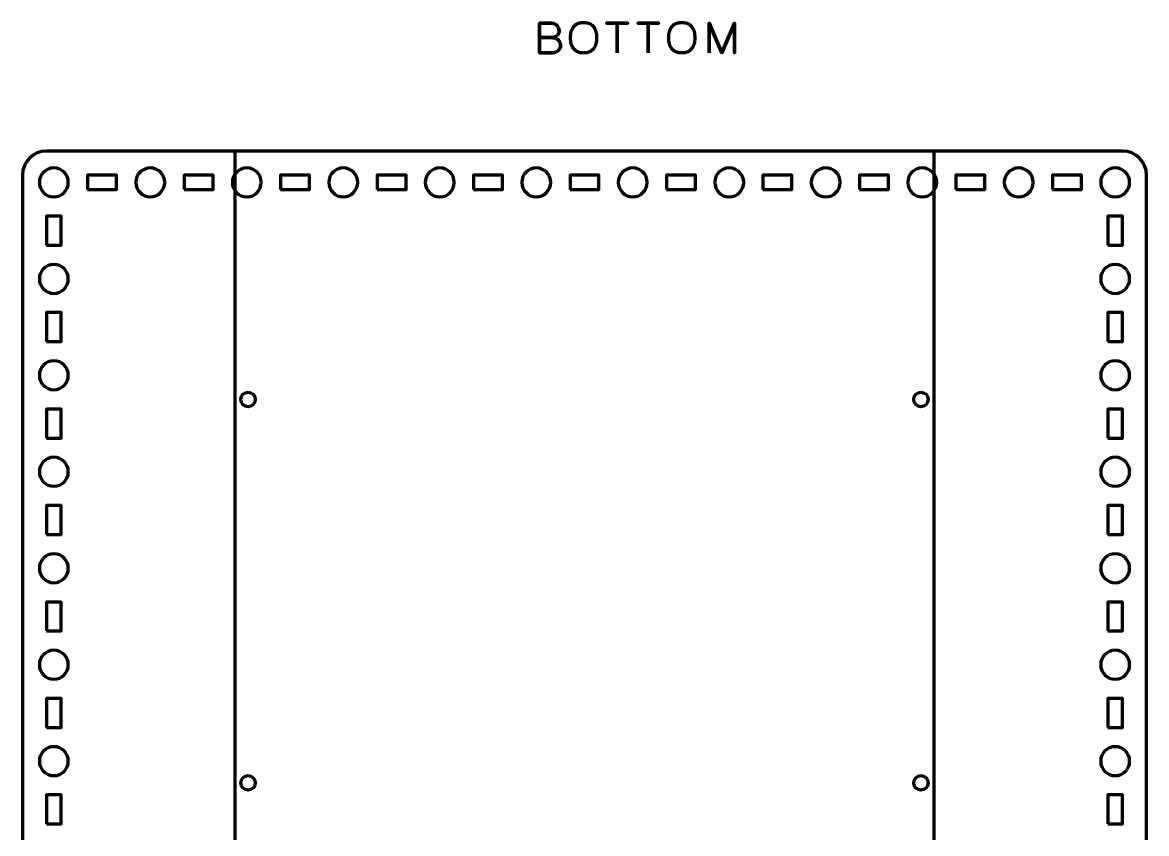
# Model space of a CAD drawing. Header units: centimetres. Extents: x -70 to 70, y -17 to 17.
# Drawn here: x -26.15 to -2.85, y 0.17 to 16.98 of the extents above; entities that cross this region are included whole.
import ezdxf

# ---------------------------------------------------------------- set-up
doc = ezdxf.new("R2010")
doc.units = ezdxf.units.CM
doc.header["$MEASUREMENT"] = 0
doc.layers.add('Layer 1', color=7, linetype='Continuous')

msp = doc.modelspace()

# ---------------------------------------------------------------- linework, layer by layer
at = {"layer": 'Layer 1', "color": 250, "lineweight": 70}
for centre in [(-21.47498, 9.16676), (-7.52498, 9.16676), (-21.47498, 1.21676), (-7.52498, 1.21676)]:
    msp.add_ellipse(centre, major_axis=(0, 0.15), ratio=1, dxfattribs=at)
at = {"layer": 'Layer 1', "color": 30, "lineweight": 70}
for points, knots in [([(-15.42955, 16.67014), (-15.42955, 16.67014), (-15.19502, 16.67014), (-15.19502, 16.67014), (-15.19502, 16.67014), (-15.16454, 16.67029), (-15.13858, 16.67452), (-15.1167, 16.68284), (-15.1167, 16.68284), (-15.09497, 16.69103), (-15.07733, 16.70218), (-15.06365, 16.71615), (-15.06365, 16.71615), (-15.04996, 16.73012), (-15.04008, 16.74592), (-15.03387, 16.76342), (-15.03387, 16.76342), (-15.0278, 16.78078), (-15.02498, 16.79884), (-15.02569, 16.81747), (-15.02569, 16.81747), (-15.02653, 16.83609), (-15.03049, 16.85415), (-15.03754, 16.87179), (-15.03754, 16.87179), (-15.04446, 16.88943), (-15.0549, 16.90538), (-15.06859, 16.91963), (-15.06859, 16.91963), (-15.08227, 16.93388), (-15.09935, 16.94517), (-15.12009, 16.9535), (-15.12009, 16.9535), (-15.14083, 16.96196), (-15.16525, 16.96634), (-15.19333, 16.96648), (-15.19333, 16.96648), (-15.19333, 16.96648), (-15.42955, 16.96648), (-15.42955, 16.96648), (-15.42955, 16.96648), (-15.42955, 16.96648), (-15.42955, 16.35603), (-15.42955, 16.35603), (-15.42955, 16.35603), (-15.42955, 16.35603), (-15.16962, 16.35603), (-15.16962, 16.35603), (-15.16962, 16.35603), (-15.14535, 16.35603), (-15.12277, 16.35956), (-15.10189, 16.36647), (-15.10189, 16.36647), (-15.081, 16.37353), (-15.0628, 16.38355), (-15.047, 16.39695), (-15.047, 16.39695), (-15.03133, 16.41022), (-15.01906, 16.4263), (-15.01031, 16.44535), (-15.01031, 16.44535), (-15.00156, 16.4644), (-14.99704, 16.48599), (-14.9969, 16.51012), (-14.9969, 16.51012), (-14.99747, 16.5344), (-15.00255, 16.55627), (-15.01228, 16.57588), (-15.01228, 16.57588), (-15.02202, 16.5955), (-15.03557, 16.61229), (-15.05306, 16.6264), (-15.05306, 16.6264), (-15.07056, 16.64037), (-15.09145, 16.65124), (-15.11543, 16.65871), (-15.11543, 16.65871), (-15.13942, 16.66619), (-15.16595, 16.67), (-15.19502, 16.67014), (-15.19502, 16.67014), (-15.16595, 16.67), (-15.13942, 16.66619), (-15.11543, 16.65871), (-15.11543, 16.65871), (-15.09145, 16.65124), (-15.07056, 16.64037), (-15.05306, 16.6264), (-15.05306, 16.6264), (-15.03557, 16.61229), (-15.02202, 16.5955), (-15.01228, 16.57588), (-15.01228, 16.57588), (-15.00255, 16.55627), (-14.99747, 16.5344), (-14.9969, 16.51012), (-14.9969, 16.51012), (-14.99704, 16.48599), (-15.00156, 16.4644), (-15.01031, 16.44535), (-15.01031, 16.44535), (-15.01906, 16.4263), (-15.03133, 16.41022), (-15.047, 16.39695), (-15.047, 16.39695), (-15.0628, 16.38355), (-15.081, 16.37353), (-15.10189, 16.36647), (-15.10189, 16.36647), (-15.12277, 16.35956), (-15.14535, 16.35603), (-15.16962, 16.35603), (-15.16962, 16.35603), (-15.16962, 16.35603), (-15.42955, 16.35603), (-15.42955, 16.35603), (-15.42955, 16.35603), (-15.42955, 16.35603), (-15.42955, 16.96648), (-15.42955, 16.96648), (-15.42955, 16.96648), (-15.42955, 16.96648), (-15.19333, 16.96648), (-15.19333, 16.96648), (-15.19333, 16.96648), (-15.16525, 16.96634), (-15.14083, 16.96196), (-15.12009, 16.9535), (-15.12009, 16.9535), (-15.09935, 16.94517), (-15.08227, 16.93388), (-15.06859, 16.91963), (-15.06859, 16.91963), (-15.0549, 16.90538), (-15.04446, 16.88943), (-15.03754, 16.87179), (-15.03754, 16.87179), (-15.03049, 16.85415), (-15.02653, 16.83609), (-15.02569, 16.81747), (-15.02569, 16.81747), (-15.02498, 16.79884), (-15.0278, 16.78078), (-15.03387, 16.76342), (-15.03387, 16.76342), (-15.04008, 16.74592), (-15.04996, 16.73012), (-15.06365, 16.71615), (-15.06365, 16.71615), (-15.07733, 16.70218), (-15.09497, 16.69103), (-15.1167, 16.68284), (-15.1167, 16.68284), (-15.13858, 16.67452), (-15.16454, 16.67029), (-15.19502, 16.67014), (-15.19502, 16.67014), (-15.19502, 16.67014), (-15.42955, 16.67014), (-15.42955, 16.67014)], [0, 0, 0, 0, 0.025, 0.025, 0.025, 0.025, 0.05, 0.05, 0.05, 0.05, 0.075, 0.075, 0.075, 0.075, 0.1, 0.1, 0.1, 0.1, 0.125, 0.125, 0.125, 0.125, 0.15, 0.15, 0.15, 0.15, 0.175, 0.175, 0.175, 0.175, 0.2, 0.2, 0.2, 0.2, 0.225, 0.225, 0.225, 0.225, 0.25, 0.25, 0.25, 0.25, 0.275, 0.275, 0.275, 0.275, 0.3, 0.3, 0.3, 0.3, 0.325, 0.325, 0.325, 0.325, 0.35, 0.35, 0.35, 0.35, 0.375, 0.375, 0.375, 0.375, 0.4, 0.4, 0.4, 0.4, 0.425, 0.425, 0.425, 0.425, 0.45, 0.45, 0.45, 0.45, 0.475, 0.475, 0.475, 0.475, 0.5, 0.5, 0.5, 0.5, 0.525, 0.525, 0.525, 0.525, 0.55, 0.55, 0.55, 0.55, 0.575, 0.575, 0.575, 0.575, 0.6, 0.6, 0.6, 0.6, 0.625, 0.625, 0.625, 0.625, 0.65, 0.65, 0.65, 0.65, 0.675, 0.675, 0.675, 0.675, 0.7, 0.7, 0.7, 0.7, 0.725, 0.725, 0.725, 0.725, 0.75, 0.75, 0.75, 0.75, 0.775, 0.775, 0.775, 0.775, 0.8, 0.8, 0.8, 0.8, 0.825, 0.825, 0.825, 0.825, 0.85, 0.85, 0.85, 0.85, 0.875, 0.875, 0.875, 0.875, 0.9, 0.9, 0.9, 0.9, 0.925, 0.925, 0.925, 0.925, 0.95, 0.95, 0.95, 0.95, 0.975, 0.975, 0.975, 0.975, 1, 1, 1, 1]), ([(-14.51938, 16.35095), (-14.4896, 16.35081), (-14.46138, 16.35434), (-14.43443, 16.36125), (-14.43443, 16.36125), (-14.40762, 16.36831), (-14.38306, 16.37931), (-14.36063, 16.39455), (-14.36063, 16.39455), (-14.33819, 16.40965), (-14.31872, 16.42955), (-14.30221, 16.4541), (-14.30221, 16.4541), (-14.2857, 16.47866), (-14.273, 16.50843), (-14.26397, 16.54343), (-14.26397, 16.54343), (-14.25479, 16.57842), (-14.25028, 16.6192), (-14.25014, 16.66591), (-14.25014, 16.66591), (-14.25028, 16.71262), (-14.25479, 16.7534), (-14.26397, 16.78854), (-14.26397, 16.78854), (-14.273, 16.82367), (-14.2857, 16.85359), (-14.30221, 16.87828), (-14.30221, 16.87828), (-14.31872, 16.90298), (-14.33819, 16.92302), (-14.36063, 16.9384), (-14.36063, 16.9384), (-14.38306, 16.95378), (-14.40762, 16.96493), (-14.43443, 16.97212), (-14.43443, 16.97212), (-14.46138, 16.97918), (-14.4896, 16.98271), (-14.51938, 16.98257), (-14.51938, 16.98257), (-14.54915, 16.98271), (-14.57738, 16.97918), (-14.60433, 16.97212), (-14.60433, 16.97212), (-14.63114, 16.96493), (-14.65569, 16.95378), (-14.67813, 16.9384), (-14.67813, 16.9384), (-14.70057, 16.92302), (-14.72004, 16.90298), (-14.73655, 16.87828), (-14.73655, 16.87828), (-14.75306, 16.85359), (-14.76576, 16.82367), (-14.77479, 16.78854), (-14.77479, 16.78854), (-14.78396, 16.7534), (-14.78848, 16.71262), (-14.78862, 16.66591), (-14.78862, 16.66591), (-14.78848, 16.6192), (-14.78396, 16.57842), (-14.77479, 16.54343), (-14.77479, 16.54343), (-14.76576, 16.50843), (-14.75306, 16.47866), (-14.73655, 16.4541), (-14.73655, 16.4541), (-14.72004, 16.42955), (-14.70057, 16.40965), (-14.67813, 16.39455), (-14.67813, 16.39455), (-14.65569, 16.37931), (-14.63114, 16.36831), (-14.60433, 16.36125), (-14.60433, 16.36125), (-14.57738, 16.35434), (-14.54915, 16.35081), (-14.51938, 16.35095)], [0, 0, 0, 0, 0.05, 0.05, 0.05, 0.05, 0.1, 0.1, 0.1, 0.1, 0.15, 0.15, 0.15, 0.15, 0.2, 0.2, 0.2, 0.2, 0.25, 0.25, 0.25, 0.25, 0.3, 0.3, 0.3, 0.3, 0.35, 0.35, 0.35, 0.35, 0.4, 0.4, 0.4, 0.4, 0.45, 0.45, 0.45, 0.45, 0.5, 0.5, 0.5, 0.5, 0.55, 0.55, 0.55, 0.55, 0.6, 0.6, 0.6, 0.6, 0.65, 0.65, 0.65, 0.65, 0.7, 0.7, 0.7, 0.7, 0.75, 0.75, 0.75, 0.75, 0.8, 0.8, 0.8, 0.8, 0.85, 0.85, 0.85, 0.85, 0.9, 0.9, 0.9, 0.9, 0.95, 0.95, 0.95, 0.95, 1, 1, 1, 1]), ([(-14.51938, 16.35095), (-14.4896, 16.35081), (-14.46138, 16.35434), (-14.43443, 16.36125), (-14.43443, 16.36125), (-14.40762, 16.36831), (-14.38306, 16.37931), (-14.36063, 16.39455), (-14.36063, 16.39455), (-14.33819, 16.40965), (-14.31872, 16.42955), (-14.30221, 16.4541), (-14.30221, 16.4541), (-14.2857, 16.47866), (-14.273, 16.50843), (-14.26397, 16.54343), (-14.26397, 16.54343), (-14.25479, 16.57842), (-14.25028, 16.6192), (-14.25014, 16.66591), (-14.25014, 16.66591), (-14.25028, 16.71262), (-14.25479, 16.7534), (-14.26397, 16.78854), (-14.26397, 16.78854), (-14.273, 16.82367), (-14.2857, 16.85359), (-14.30221, 16.87828), (-14.30221, 16.87828), (-14.31872, 16.90298), (-14.33819, 16.92302), (-14.36063, 16.9384), (-14.36063, 16.9384), (-14.38306, 16.95378), (-14.40762, 16.96493), (-14.43443, 16.97212), (-14.43443, 16.97212), (-14.46138, 16.97918), (-14.4896, 16.98271), (-14.51938, 16.98257), (-14.51938, 16.98257), (-14.54915, 16.98271), (-14.57738, 16.97918), (-14.60433, 16.97212), (-14.60433, 16.97212), (-14.63114, 16.96493), (-14.65569, 16.95378), (-14.67813, 16.9384), (-14.67813, 16.9384), (-14.70057, 16.92302), (-14.72004, 16.90298), (-14.73655, 16.87828), (-14.73655, 16.87828), (-14.75306, 16.85359), (-14.76576, 16.82367), (-14.77479, 16.78854), (-14.77479, 16.78854), (-14.78396, 16.7534), (-14.78848, 16.71262), (-14.78862, 16.66591), (-14.78862, 16.66591), (-14.78848, 16.6192), (-14.78396, 16.57842), (-14.77479, 16.54343), (-14.77479, 16.54343), (-14.76576, 16.50843), (-14.75306, 16.47866), (-14.73655, 16.4541), (-14.73655, 16.4541), (-14.72004, 16.42955), (-14.70057, 16.40965), (-14.67813, 16.39455), (-14.67813, 16.39455), (-14.65569, 16.37931), (-14.63114, 16.36831), (-14.60433, 16.36125), (-14.60433, 16.36125), (-14.57738, 16.35434), (-14.54915, 16.35081), (-14.51938, 16.35095)], [0, 0, 0, 0, 0.05, 0.05, 0.05, 0.05, 0.1, 0.1, 0.1, 0.1, 0.15, 0.15, 0.15, 0.15, 0.2, 0.2, 0.2, 0.2, 0.25, 0.25, 0.25, 0.25, 0.3, 0.3, 0.3, 0.3, 0.35, 0.35, 0.35, 0.35, 0.4, 0.4, 0.4, 0.4, 0.45, 0.45, 0.45, 0.45, 0.5, 0.5, 0.5, 0.5, 0.55, 0.55, 0.55, 0.55, 0.6, 0.6, 0.6, 0.6, 0.65, 0.65, 0.65, 0.65, 0.7, 0.7, 0.7, 0.7, 0.75, 0.75, 0.75, 0.75, 0.8, 0.8, 0.8, 0.8, 0.85, 0.85, 0.85, 0.85, 0.9, 0.9, 0.9, 0.9, 0.95, 0.95, 0.95, 0.95, 1, 1, 1, 1]), ([(-13.82172, 16.35603), (-13.82172, 16.35603), (-13.82172, 16.96648), (-13.82172, 16.96648), (-13.82172, 16.96648), (-13.82172, 16.96648), (-14.04101, 16.96648), (-14.04101, 16.96648), (-14.04101, 16.96648), (-14.04101, 16.96648), (-13.60074, 16.96648), (-13.60074, 16.96648), (-13.60074, 16.96648), (-13.60074, 16.96648), (-13.82172, 16.96648), (-13.82172, 16.96648), (-13.82172, 16.96648), (-13.82172, 16.96648), (-13.82172, 16.35603), (-13.82172, 16.35603)], [0, 0, 0, 0, 0.2, 0.2, 0.2, 0.2, 0.4, 0.4, 0.4, 0.4, 0.6, 0.6, 0.6, 0.6, 0.8, 0.8, 0.8, 0.8, 1, 1, 1, 1]), ([(-13.1774, 16.35603), (-13.1774, 16.35603), (-13.1774, 16.96648), (-13.1774, 16.96648), (-13.1774, 16.96648), (-13.1774, 16.96648), (-13.39669, 16.96648), (-13.39669, 16.96648), (-13.39669, 16.96648), (-13.39669, 16.96648), (-12.95642, 16.96648), (-12.95642, 16.96648), (-12.95642, 16.96648), (-12.95642, 16.96648), (-13.1774, 16.96648), (-13.1774, 16.96648), (-13.1774, 16.96648), (-13.1774, 16.96648), (-13.1774, 16.35603), (-13.1774, 16.35603)], [0, 0, 0, 0, 0.2, 0.2, 0.2, 0.2, 0.4, 0.4, 0.4, 0.4, 0.6, 0.6, 0.6, 0.6, 0.8, 0.8, 0.8, 0.8, 1, 1, 1, 1]), ([(-12.48313, 16.35095), (-12.45335, 16.35081), (-12.42513, 16.35434), (-12.39818, 16.36125), (-12.39818, 16.36125), (-12.37137, 16.36831), (-12.34681, 16.37931), (-12.32438, 16.39455), (-12.32438, 16.39455), (-12.30194, 16.40965), (-12.28247, 16.42955), (-12.26596, 16.4541), (-12.26596, 16.4541), (-12.24945, 16.47866), (-12.23675, 16.50843), (-12.22772, 16.54343), (-12.22772, 16.54343), (-12.21854, 16.57842), (-12.21403, 16.6192), (-12.21389, 16.66591), (-12.21389, 16.66591), (-12.21403, 16.71262), (-12.21854, 16.7534), (-12.22772, 16.78854), (-12.22772, 16.78854), (-12.23675, 16.82367), (-12.24945, 16.85359), (-12.26596, 16.87828), (-12.26596, 16.87828), (-12.28247, 16.90298), (-12.30194, 16.92302), (-12.32438, 16.9384), (-12.32438, 16.9384), (-12.34681, 16.95378), (-12.37137, 16.96493), (-12.39818, 16.97212), (-12.39818, 16.97212), (-12.42513, 16.97918), (-12.45335, 16.98271), (-12.48313, 16.98257), (-12.48313, 16.98257), (-12.5129, 16.98271), (-12.54113, 16.97918), (-12.56808, 16.97212), (-12.56808, 16.97212), (-12.59489, 16.96493), (-12.61944, 16.95378), (-12.64188, 16.9384), (-12.64188, 16.9384), (-12.66432, 16.92302), (-12.68379, 16.90298), (-12.7003, 16.87828), (-12.7003, 16.87828), (-12.71681, 16.85359), (-12.72951, 16.82367), (-12.73854, 16.78854), (-12.73854, 16.78854), (-12.74771, 16.7534), (-12.75223, 16.71262), (-12.75237, 16.66591), (-12.75237, 16.66591), (-12.75223, 16.6192), (-12.74771, 16.57842), (-12.73854, 16.54343), (-12.73854, 16.54343), (-12.72951, 16.50843), (-12.71681, 16.47866), (-12.7003, 16.4541), (-12.7003, 16.4541), (-12.68379, 16.42955), (-12.66432, 16.40965), (-12.64188, 16.39455), (-12.64188, 16.39455), (-12.61944, 16.37931), (-12.59489, 16.36831), (-12.56808, 16.36125), (-12.56808, 16.36125), (-12.54113, 16.35434), (-12.5129, 16.35081), (-12.48313, 16.35095)], [0, 0, 0, 0, 0.05, 0.05, 0.05, 0.05, 0.1, 0.1, 0.1, 0.1, 0.15, 0.15, 0.15, 0.15, 0.2, 0.2, 0.2, 0.2, 0.25, 0.25, 0.25, 0.25, 0.3, 0.3, 0.3, 0.3, 0.35, 0.35, 0.35, 0.35, 0.4, 0.4, 0.4, 0.4, 0.45, 0.45, 0.45, 0.45, 0.5, 0.5, 0.5, 0.5, 0.55, 0.55, 0.55, 0.55, 0.6, 0.6, 0.6, 0.6, 0.65, 0.65, 0.65, 0.65, 0.7, 0.7, 0.7, 0.7, 0.75, 0.75, 0.75, 0.75, 0.8, 0.8, 0.8, 0.8, 0.85, 0.85, 0.85, 0.85, 0.9, 0.9, 0.9, 0.9, 0.95, 0.95, 0.95, 0.95, 1, 1, 1, 1]), ([(-12.48313, 16.35095), (-12.45335, 16.35081), (-12.42513, 16.35434), (-12.39818, 16.36125), (-12.39818, 16.36125), (-12.37137, 16.36831), (-12.34681, 16.37931), (-12.32438, 16.39455), (-12.32438, 16.39455), (-12.30194, 16.40965), (-12.28247, 16.42955), (-12.26596, 16.4541), (-12.26596, 16.4541), (-12.24945, 16.47866), (-12.23675, 16.50843), (-12.22772, 16.54343), (-12.22772, 16.54343), (-12.21854, 16.57842), (-12.21403, 16.6192), (-12.21389, 16.66591), (-12.21389, 16.66591), (-12.21403, 16.71262), (-12.21854, 16.7534), (-12.22772, 16.78854), (-12.22772, 16.78854), (-12.23675, 16.82367), (-12.24945, 16.85359), (-12.26596, 16.87828), (-12.26596, 16.87828), (-12.28247, 16.90298), (-12.30194, 16.92302), (-12.32438, 16.9384), (-12.32438, 16.9384), (-12.34681, 16.95378), (-12.37137, 16.96493), (-12.39818, 16.97212), (-12.39818, 16.97212), (-12.42513, 16.97918), (-12.45335, 16.98271), (-12.48313, 16.98257), (-12.48313, 16.98257), (-12.5129, 16.98271), (-12.54113, 16.97918), (-12.56808, 16.97212), (-12.56808, 16.97212), (-12.59489, 16.96493), (-12.61944, 16.95378), (-12.64188, 16.9384), (-12.64188, 16.9384), (-12.66432, 16.92302), (-12.68379, 16.90298), (-12.7003, 16.87828), (-12.7003, 16.87828), (-12.71681, 16.85359), (-12.72951, 16.82367), (-12.73854, 16.78854), (-12.73854, 16.78854), (-12.74771, 16.7534), (-12.75223, 16.71262), (-12.75237, 16.66591), (-12.75237, 16.66591), (-12.75223, 16.6192), (-12.74771, 16.57842), (-12.73854, 16.54343), (-12.73854, 16.54343), (-12.72951, 16.50843), (-12.71681, 16.47866), (-12.7003, 16.4541), (-12.7003, 16.4541), (-12.68379, 16.42955), (-12.66432, 16.40965), (-12.64188, 16.39455), (-12.64188, 16.39455), (-12.61944, 16.37931), (-12.59489, 16.36831), (-12.56808, 16.36125), (-12.56808, 16.36125), (-12.54113, 16.35434), (-12.5129, 16.35081), (-12.48313, 16.35095)], [0, 0, 0, 0, 0.05, 0.05, 0.05, 0.05, 0.1, 0.1, 0.1, 0.1, 0.15, 0.15, 0.15, 0.15, 0.2, 0.2, 0.2, 0.2, 0.25, 0.25, 0.25, 0.25, 0.3, 0.3, 0.3, 0.3, 0.35, 0.35, 0.35, 0.35, 0.4, 0.4, 0.4, 0.4, 0.45, 0.45, 0.45, 0.45, 0.5, 0.5, 0.5, 0.5, 0.55, 0.55, 0.55, 0.55, 0.6, 0.6, 0.6, 0.6, 0.65, 0.65, 0.65, 0.65, 0.7, 0.7, 0.7, 0.7, 0.75, 0.75, 0.75, 0.75, 0.8, 0.8, 0.8, 0.8, 0.85, 0.85, 0.85, 0.85, 0.9, 0.9, 0.9, 0.9, 0.95, 0.95, 0.95, 0.95, 1, 1, 1, 1]), ([(-11.91332, 16.35603), (-11.91332, 16.35603), (-11.91332, 16.96648), (-11.91332, 16.96648), (-11.91332, 16.96648), (-11.91332, 16.96648), (-11.65085, 16.35603), (-11.65085, 16.35603), (-11.65085, 16.35603), (-11.65085, 16.35603), (-11.38754, 16.96648), (-11.38754, 16.96648), (-11.38754, 16.96648), (-11.38754, 16.96648), (-11.38754, 16.35603), (-11.38754, 16.35603), (-11.38754, 16.35603), (-11.38754, 16.35603), (-11.38754, 16.96648), (-11.38754, 16.96648), (-11.38754, 16.96648), (-11.38754, 16.96648), (-11.65085, 16.35603), (-11.65085, 16.35603), (-11.65085, 16.35603), (-11.65085, 16.35603), (-11.91332, 16.96648), (-11.91332, 16.96648), (-11.91332, 16.96648), (-11.91332, 16.96648), (-11.91332, 16.35603), (-11.91332, 16.35603)], [0, 0, 0, 0, 0.125, 0.125, 0.125, 0.125, 0.25, 0.25, 0.25, 0.25, 0.375, 0.375, 0.375, 0.375, 0.5, 0.5, 0.5, 0.5, 0.625, 0.625, 0.625, 0.625, 0.75, 0.75, 0.75, 0.75, 0.875, 0.875, 0.875, 0.875, 1, 1, 1, 1]), ([(-21.74998, 14.31676), (-21.74998, 14.31676), (-7.24998, 14.31676), (-7.24998, 14.31676), (-7.24998, 14.31676), (-7.24998, 14.31676), (-7.24998, -6.43324), (-7.24998, -6.43324), (-7.24998, -6.43324), (-7.24998, -6.43324), (-21.74998, -6.43324), (-21.74998, -6.43324), (-21.74998, -6.43324), (-21.74998, -6.43324), (-21.74998, 14.31676), (-21.74998, 14.31676)], [0, 0, 0, 0, 0.25, 0.25, 0.25, 0.25, 0.5, 0.5, 0.5, 0.5, 0.75, 0.75, 0.75, 0.75, 1, 1, 1, 1])]:
    msp.add_open_spline(points, degree=3, knots=knots, dxfattribs=at)
at = {"layer": 'Layer 1', "lineweight": 70}
for points, knots in [([(-26.14997, -16.48316), (-26.14997, -16.48316), (-26.14997, 13.8167), (-26.14997, 13.8167), (-26.14997, 13.8167), (-26.14997, 14.09384), (-25.92687, 14.3168), (-25.64987, 14.3168), (-25.64987, 14.3168), (-25.64987, 14.3168), (-3.34992, 14.3168), (-3.34992, 14.3168), (-3.34992, 14.3168), (-3.07295, 14.3168), (-2.84996, 14.09384), (-2.84996, 13.8167), (-2.84996, 13.8167), (-2.84996, 13.8167), (-2.84996, -16.48316), (-2.84996, -16.48316), (-2.84996, -16.48316), (-2.84996, -16.76016), (-3.07295, -16.98326), (-3.34992, -16.98326), (-3.34992, -16.98326), (-3.34992, -16.98326), (-25.64987, -16.98326), (-25.64987, -16.98326), (-25.64987, -16.98326), (-25.92687, -16.98326), (-26.14997, -16.76016), (-26.14997, -16.48316)], [0, 0, 0, 0, 0.125, 0.125, 0.125, 0.125, 0.25, 0.25, 0.25, 0.25, 0.375, 0.375, 0.375, 0.375, 0.5, 0.5, 0.5, 0.5, 0.625, 0.625, 0.625, 0.625, 0.75, 0.75, 0.75, 0.75, 0.875, 0.875, 0.875, 0.875, 1, 1, 1, 1]), ([(-25.49994, 13.96677), (-25.33417, 13.96677), (-25.19994, 13.83244), (-25.19994, 13.66677), (-25.19994, 13.66677), (-25.19994, 13.50114), (-25.33417, 13.36677), (-25.49994, 13.36677), (-25.49994, 13.36677), (-25.6656, 13.36677), (-25.79994, 13.50114), (-25.79994, 13.66677), (-25.79994, 13.66677), (-25.79994, 13.83244), (-25.6656, 13.96677), (-25.49994, 13.96677)], [0, 0, 0, 0, 0.25, 0.25, 0.25, 0.25, 0.5, 0.5, 0.5, 0.5, 0.75, 0.75, 0.75, 0.75, 1, 1, 1, 1]), ([(-24.79992, 13.5167), (-24.79992, 13.5167), (-24.79992, 13.8167), (-24.79992, 13.8167), (-24.79992, 13.8167), (-24.79992, 13.8167), (-24.19992, 13.8167), (-24.19992, 13.8167), (-24.19992, 13.8167), (-24.19992, 13.8167), (-24.19992, 13.5167), (-24.19992, 13.5167), (-24.19992, 13.5167), (-24.19992, 13.5167), (-24.79992, 13.5167), (-24.79992, 13.5167)], [0, 0, 0, 0, 0.25, 0.25, 0.25, 0.25, 0.5, 0.5, 0.5, 0.5, 0.75, 0.75, 0.75, 0.75, 1, 1, 1, 1]), ([(-23.49987, 13.96677), (-23.33424, 13.96677), (-23.19986, 13.83244), (-23.19986, 13.66677), (-23.19986, 13.66677), (-23.19986, 13.50114), (-23.33424, 13.36677), (-23.49987, 13.36677), (-23.49987, 13.36677), (-23.66564, 13.36677), (-23.79987, 13.50114), (-23.79987, 13.66677), (-23.79987, 13.66677), (-23.79987, 13.83244), (-23.66564, 13.96677), (-23.49987, 13.96677)], [0, 0, 0, 0, 0.25, 0.25, 0.25, 0.25, 0.5, 0.5, 0.5, 0.5, 0.75, 0.75, 0.75, 0.75, 1, 1, 1, 1]), ([(-22.79996, 13.5167), (-22.79996, 13.5167), (-22.79996, 13.8167), (-22.79996, 13.8167), (-22.79996, 13.8167), (-22.79996, 13.8167), (-22.19995, 13.8167), (-22.19995, 13.8167), (-22.19995, 13.8167), (-22.19995, 13.8167), (-22.19995, 13.5167), (-22.19995, 13.5167), (-22.19995, 13.5167), (-22.19995, 13.5167), (-22.79996, 13.5167), (-22.79996, 13.5167)], [0, 0, 0, 0, 0.25, 0.25, 0.25, 0.25, 0.5, 0.5, 0.5, 0.5, 0.75, 0.75, 0.75, 0.75, 1, 1, 1, 1]), ([(-21.49993, 13.96677), (-21.33427, 13.96677), (-21.19993, 13.83244), (-21.19993, 13.66677), (-21.19993, 13.66677), (-21.19993, 13.50114), (-21.33427, 13.36677), (-21.49993, 13.36677), (-21.49993, 13.36677), (-21.66556, 13.36677), (-21.79994, 13.50114), (-21.79994, 13.66677), (-21.79994, 13.66677), (-21.79994, 13.83244), (-21.66556, 13.96677), (-21.49993, 13.96677)], [0, 0, 0, 0, 0.25, 0.25, 0.25, 0.25, 0.5, 0.5, 0.5, 0.5, 0.75, 0.75, 0.75, 0.75, 1, 1, 1, 1]), ([(-20.79988, 13.5167), (-20.79988, 13.5167), (-20.79988, 13.8167), (-20.79988, 13.8167), (-20.79988, 13.8167), (-20.79988, 13.8167), (-20.19988, 13.8167), (-20.19988, 13.8167), (-20.19988, 13.8167), (-20.19988, 13.8167), (-20.19988, 13.5167), (-20.19988, 13.5167), (-20.19988, 13.5167), (-20.19988, 13.5167), (-20.79988, 13.5167), (-20.79988, 13.5167)], [0, 0, 0, 0, 0.25, 0.25, 0.25, 0.25, 0.5, 0.5, 0.5, 0.5, 0.75, 0.75, 0.75, 0.75, 1, 1, 1, 1]), ([(-19.49997, 13.96677), (-19.3342, 13.96677), (-19.19996, 13.83244), (-19.19996, 13.66677), (-19.19996, 13.66677), (-19.19996, 13.50114), (-19.3342, 13.36677), (-19.49997, 13.36677), (-19.49997, 13.36677), (-19.66563, 13.36677), (-19.79997, 13.50114), (-19.79997, 13.66677), (-19.79997, 13.66677), (-19.79997, 13.83244), (-19.66563, 13.96677), (-19.49997, 13.96677)], [0, 0, 0, 0, 0.25, 0.25, 0.25, 0.25, 0.5, 0.5, 0.5, 0.5, 0.75, 0.75, 0.75, 0.75, 1, 1, 1, 1]), ([(-18.79991, 13.5167), (-18.79991, 13.5167), (-18.79991, 13.8167), (-18.79991, 13.8167), (-18.79991, 13.8167), (-18.79991, 13.8167), (-18.19991, 13.8167), (-18.19991, 13.8167), (-18.19991, 13.8167), (-18.19991, 13.8167), (-18.19991, 13.5167), (-18.19991, 13.5167), (-18.19991, 13.5167), (-18.19991, 13.5167), (-18.79991, 13.5167), (-18.79991, 13.5167)], [0, 0, 0, 0, 0.25, 0.25, 0.25, 0.25, 0.5, 0.5, 0.5, 0.5, 0.75, 0.75, 0.75, 0.75, 1, 1, 1, 1]), ([(-17.49989, 13.96677), (-17.33426, 13.96677), (-17.19989, 13.83244), (-17.19989, 13.66677), (-17.19989, 13.66677), (-17.19989, 13.50114), (-17.33426, 13.36677), (-17.49989, 13.36677), (-17.49989, 13.36677), (-17.66566, 13.36677), (-17.7999, 13.50114), (-17.7999, 13.66677), (-17.7999, 13.66677), (-17.7999, 13.83244), (-17.66566, 13.96677), (-17.49989, 13.96677)], [0, 0, 0, 0, 0.25, 0.25, 0.25, 0.25, 0.5, 0.5, 0.5, 0.5, 0.75, 0.75, 0.75, 0.75, 1, 1, 1, 1]), ([(-16.79998, 13.5167), (-16.79998, 13.5167), (-16.79998, 13.8167), (-16.79998, 13.8167), (-16.79998, 13.8167), (-16.79998, 13.8167), (-16.19998, 13.8167), (-16.19998, 13.8167), (-16.19998, 13.8167), (-16.19998, 13.8167), (-16.19998, 13.5167), (-16.19998, 13.5167), (-16.19998, 13.5167), (-16.19998, 13.5167), (-16.79998, 13.5167), (-16.79998, 13.5167)], [0, 0, 0, 0, 0.25, 0.25, 0.25, 0.25, 0.5, 0.5, 0.5, 0.5, 0.75, 0.75, 0.75, 0.75, 1, 1, 1, 1]), ([(-15.49993, 13.96677), (-15.3343, 13.96677), (-15.19996, 13.83244), (-15.19996, 13.66677), (-15.19996, 13.66677), (-15.19996, 13.50114), (-15.3343, 13.36677), (-15.49993, 13.36677), (-15.49993, 13.36677), (-15.66559, 13.36677), (-15.79993, 13.50114), (-15.79993, 13.66677), (-15.79993, 13.66677), (-15.79993, 13.83244), (-15.66559, 13.96677), (-15.49993, 13.96677)], [0, 0, 0, 0, 0.25, 0.25, 0.25, 0.25, 0.5, 0.5, 0.5, 0.5, 0.75, 0.75, 0.75, 0.75, 1, 1, 1, 1]), ([(-14.79991, 13.5167), (-14.79991, 13.5167), (-14.79991, 13.8167), (-14.79991, 13.8167), (-14.79991, 13.8167), (-14.79991, 13.8167), (-14.1999, 13.8167), (-14.1999, 13.8167), (-14.1999, 13.8167), (-14.1999, 13.8167), (-14.1999, 13.5167), (-14.1999, 13.5167), (-14.1999, 13.5167), (-14.1999, 13.5167), (-14.79991, 13.5167), (-14.79991, 13.5167)], [0, 0, 0, 0, 0.25, 0.25, 0.25, 0.25, 0.5, 0.5, 0.5, 0.5, 0.75, 0.75, 0.75, 0.75, 1, 1, 1, 1]), ([(-13.49985, 13.96677), (-13.33422, 13.96677), (-13.19985, 13.83244), (-13.19985, 13.66677), (-13.19985, 13.66677), (-13.19985, 13.50114), (-13.33422, 13.36677), (-13.49985, 13.36677), (-13.49985, 13.36677), (-13.66562, 13.36677), (-13.79985, 13.50114), (-13.79985, 13.66677), (-13.79985, 13.66677), (-13.79985, 13.83244), (-13.66562, 13.96677), (-13.49985, 13.96677)], [0, 0, 0, 0, 0.25, 0.25, 0.25, 0.25, 0.5, 0.5, 0.5, 0.5, 0.75, 0.75, 0.75, 0.75, 1, 1, 1, 1]), ([(-12.79994, 13.5167), (-12.79994, 13.5167), (-12.79994, 13.8167), (-12.79994, 13.8167), (-12.79994, 13.8167), (-12.79994, 13.8167), (-12.19994, 13.8167), (-12.19994, 13.8167), (-12.19994, 13.8167), (-12.19994, 13.8167), (-12.19994, 13.5167), (-12.19994, 13.5167), (-12.19994, 13.5167), (-12.19994, 13.5167), (-12.79994, 13.5167), (-12.79994, 13.5167)], [0, 0, 0, 0, 0.25, 0.25, 0.25, 0.25, 0.5, 0.5, 0.5, 0.5, 0.75, 0.75, 0.75, 0.75, 1, 1, 1, 1]), ([(-11.49992, 13.96677), (-11.33425, 13.96677), (-11.19992, 13.83244), (-11.19992, 13.66677), (-11.19992, 13.66677), (-11.19992, 13.50114), (-11.33425, 13.36677), (-11.49992, 13.36677), (-11.49992, 13.36677), (-11.66555, 13.36677), (-11.79992, 13.50114), (-11.79992, 13.66677), (-11.79992, 13.66677), (-11.79992, 13.83244), (-11.66555, 13.96677), (-11.49992, 13.96677)], [0, 0, 0, 0, 0.25, 0.25, 0.25, 0.25, 0.5, 0.5, 0.5, 0.5, 0.75, 0.75, 0.75, 0.75, 1, 1, 1, 1]), ([(-10.79987, 13.5167), (-10.79987, 13.5167), (-10.79987, 13.8167), (-10.79987, 13.8167), (-10.79987, 13.8167), (-10.79987, 13.8167), (-10.19986, 13.8167), (-10.19986, 13.8167), (-10.19986, 13.8167), (-10.19986, 13.8167), (-10.19986, 13.5167), (-10.19986, 13.5167), (-10.19986, 13.5167), (-10.19986, 13.5167), (-10.79987, 13.5167), (-10.79987, 13.5167)], [0, 0, 0, 0, 0.25, 0.25, 0.25, 0.25, 0.5, 0.5, 0.5, 0.5, 0.75, 0.75, 0.75, 0.75, 1, 1, 1, 1]), ([(-9.49995, 13.96677), (-9.33419, 13.96677), (-9.19996, 13.83244), (-9.19996, 13.66677), (-9.19996, 13.66677), (-9.19996, 13.50114), (-9.33419, 13.36677), (-9.49995, 13.36677), (-9.49995, 13.36677), (-9.66562, 13.36677), (-9.79995, 13.50114), (-9.79995, 13.66677), (-9.79995, 13.66677), (-9.79995, 13.83244), (-9.66562, 13.96677), (-9.49995, 13.96677)], [0, 0, 0, 0, 0.25, 0.25, 0.25, 0.25, 0.5, 0.5, 0.5, 0.5, 0.75, 0.75, 0.75, 0.75, 1, 1, 1, 1]), ([(-8.79994, 13.5167), (-8.79994, 13.5167), (-8.79994, 13.8167), (-8.79994, 13.8167), (-8.79994, 13.8167), (-8.79994, 13.8167), (-8.19994, 13.8167), (-8.19994, 13.8167), (-8.19994, 13.8167), (-8.19994, 13.8167), (-8.19994, 13.5167), (-8.19994, 13.5167), (-8.19994, 13.5167), (-8.19994, 13.5167), (-8.79994, 13.5167), (-8.79994, 13.5167)], [0, 0, 0, 0, 0.25, 0.25, 0.25, 0.25, 0.5, 0.5, 0.5, 0.5, 0.75, 0.75, 0.75, 0.75, 1, 1, 1, 1]), ([(-7.49989, 13.96677), (-7.33426, 13.96677), (-7.19989, 13.83244), (-7.19989, 13.66677), (-7.19989, 13.66677), (-7.19989, 13.50114), (-7.33426, 13.36677), (-7.49989, 13.36677), (-7.49989, 13.36677), (-7.66566, 13.36677), (-7.79989, 13.50114), (-7.79989, 13.66677), (-7.79989, 13.66677), (-7.79989, 13.83244), (-7.66566, 13.96677), (-7.49989, 13.96677)], [0, 0, 0, 0, 0.25, 0.25, 0.25, 0.25, 0.5, 0.5, 0.5, 0.5, 0.75, 0.75, 0.75, 0.75, 1, 1, 1, 1]), ([(-6.79998, 13.5167), (-6.79998, 13.5167), (-6.79998, 13.8167), (-6.79998, 13.8167), (-6.79998, 13.8167), (-6.79998, 13.8167), (-6.19997, 13.8167), (-6.19997, 13.8167), (-6.19997, 13.8167), (-6.19997, 13.8167), (-6.19997, 13.5167), (-6.19997, 13.5167), (-6.19997, 13.5167), (-6.19997, 13.5167), (-6.79998, 13.5167), (-6.79998, 13.5167)], [0, 0, 0, 0, 0.25, 0.25, 0.25, 0.25, 0.5, 0.5, 0.5, 0.5, 0.75, 0.75, 0.75, 0.75, 1, 1, 1, 1]), ([(-5.49996, 13.96677), (-5.33429, 13.96677), (-5.19995, 13.83244), (-5.19995, 13.66677), (-5.19995, 13.66677), (-5.19995, 13.50114), (-5.33429, 13.36677), (-5.49996, 13.36677), (-5.49996, 13.36677), (-5.66558, 13.36677), (-5.79996, 13.50114), (-5.79996, 13.66677), (-5.79996, 13.66677), (-5.79996, 13.83244), (-5.66558, 13.96677), (-5.49996, 13.96677)], [0, 0, 0, 0, 0.25, 0.25, 0.25, 0.25, 0.5, 0.5, 0.5, 0.5, 0.75, 0.75, 0.75, 0.75, 1, 1, 1, 1]), ([(-4.7999, 13.5167), (-4.7999, 13.5167), (-4.7999, 13.8167), (-4.7999, 13.8167), (-4.7999, 13.8167), (-4.7999, 13.8167), (-4.1999, 13.8167), (-4.1999, 13.8167), (-4.1999, 13.8167), (-4.1999, 13.8167), (-4.1999, 13.5167), (-4.1999, 13.5167), (-4.1999, 13.5167), (-4.1999, 13.5167), (-4.7999, 13.5167), (-4.7999, 13.5167)], [0, 0, 0, 0, 0.25, 0.25, 0.25, 0.25, 0.5, 0.5, 0.5, 0.5, 0.75, 0.75, 0.75, 0.75, 1, 1, 1, 1]), ([(-3.49999, 13.96677), (-3.33422, 13.96677), (-3.19999, 13.83244), (-3.19999, 13.66677), (-3.19999, 13.66677), (-3.19999, 13.50114), (-3.33422, 13.36677), (-3.49999, 13.36677), (-3.49999, 13.36677), (-3.66565, 13.36677), (-3.79999, 13.50114), (-3.79999, 13.66677), (-3.79999, 13.66677), (-3.79999, 13.83244), (-3.66565, 13.96677), (-3.49999, 13.96677)], [0, 0, 0, 0, 0.25, 0.25, 0.25, 0.25, 0.5, 0.5, 0.5, 0.5, 0.75, 0.75, 0.75, 0.75, 1, 1, 1, 1]), ([(-25.64987, 12.36675), (-25.64987, 12.36675), (-25.64987, 12.96675), (-25.64987, 12.96675), (-25.64987, 12.96675), (-25.64987, 12.96675), (-25.34987, 12.96675), (-25.34987, 12.96675), (-25.34987, 12.96675), (-25.34987, 12.96675), (-25.34987, 12.36675), (-25.34987, 12.36675), (-25.34987, 12.36675), (-25.34987, 12.36675), (-25.64987, 12.36675), (-25.64987, 12.36675)], [0, 0, 0, 0, 0.25, 0.25, 0.25, 0.25, 0.5, 0.5, 0.5, 0.5, 0.75, 0.75, 0.75, 0.75, 1, 1, 1, 1]), ([(-3.64992, 12.36675), (-3.64992, 12.36675), (-3.64992, 12.96675), (-3.64992, 12.96675), (-3.64992, 12.96675), (-3.64992, 12.96675), (-3.34992, 12.96675), (-3.34992, 12.96675), (-3.34992, 12.96675), (-3.34992, 12.96675), (-3.34992, 12.36675), (-3.34992, 12.36675), (-3.34992, 12.36675), (-3.34992, 12.36675), (-3.64992, 12.36675), (-3.64992, 12.36675)], [0, 0, 0, 0, 0.25, 0.25, 0.25, 0.25, 0.5, 0.5, 0.5, 0.5, 0.75, 0.75, 0.75, 0.75, 1, 1, 1, 1]), ([(-25.49994, 11.96684), (-25.33417, 11.96684), (-25.19994, 11.83247), (-25.19994, 11.66684), (-25.19994, 11.66684), (-25.19994, 11.50107), (-25.33417, 11.36684), (-25.49994, 11.36684), (-25.49994, 11.36684), (-25.6656, 11.36684), (-25.79994, 11.50107), (-25.79994, 11.66684), (-25.79994, 11.66684), (-25.79994, 11.83247), (-25.6656, 11.96684), (-25.49994, 11.96684)], [0, 0, 0, 0, 0.25, 0.25, 0.25, 0.25, 0.5, 0.5, 0.5, 0.5, 0.75, 0.75, 0.75, 0.75, 1, 1, 1, 1]), ([(-3.49999, 11.96684), (-3.33422, 11.96684), (-3.19999, 11.83247), (-3.19999, 11.66684), (-3.19999, 11.66684), (-3.19999, 11.50107), (-3.33422, 11.36684), (-3.49999, 11.36684), (-3.49999, 11.36684), (-3.66565, 11.36684), (-3.79999, 11.50107), (-3.79999, 11.66684), (-3.79999, 11.66684), (-3.79999, 11.83247), (-3.66565, 11.96684), (-3.49999, 11.96684)], [0, 0, 0, 0, 0.25, 0.25, 0.25, 0.25, 0.5, 0.5, 0.5, 0.5, 0.75, 0.75, 0.75, 0.75, 1, 1, 1, 1]), ([(-25.64987, 10.36678), (-25.64987, 10.36678), (-25.64987, 10.96679), (-25.64987, 10.96679), (-25.64987, 10.96679), (-25.64987, 10.96679), (-25.34987, 10.96679), (-25.34987, 10.96679), (-25.34987, 10.96679), (-25.34987, 10.96679), (-25.34987, 10.36678), (-25.34987, 10.36678), (-25.34987, 10.36678), (-25.34987, 10.36678), (-25.64987, 10.36678), (-25.64987, 10.36678)], [0, 0, 0, 0, 0.25, 0.25, 0.25, 0.25, 0.5, 0.5, 0.5, 0.5, 0.75, 0.75, 0.75, 0.75, 1, 1, 1, 1]), ([(-3.64992, 10.36678), (-3.64992, 10.36678), (-3.64992, 10.96679), (-3.64992, 10.96679), (-3.64992, 10.96679), (-3.64992, 10.96679), (-3.34992, 10.96679), (-3.34992, 10.96679), (-3.34992, 10.96679), (-3.34992, 10.96679), (-3.34992, 10.36678), (-3.34992, 10.36678), (-3.34992, 10.36678), (-3.34992, 10.36678), (-3.64992, 10.36678), (-3.64992, 10.36678)], [0, 0, 0, 0, 0.25, 0.25, 0.25, 0.25, 0.5, 0.5, 0.5, 0.5, 0.75, 0.75, 0.75, 0.75, 1, 1, 1, 1]), ([(-25.49994, 9.96673), (-25.33417, 9.96673), (-25.19994, 9.83253), (-25.19994, 9.66673), (-25.19994, 9.66673), (-25.19994, 9.5011), (-25.33417, 9.36676), (-25.49994, 9.36676), (-25.49994, 9.36676), (-25.6656, 9.36676), (-25.79994, 9.5011), (-25.79994, 9.66673), (-25.79994, 9.66673), (-25.79994, 9.83253), (-25.6656, 9.96673), (-25.49994, 9.96673)], [0, 0, 0, 0, 0.25, 0.25, 0.25, 0.25, 0.5, 0.5, 0.5, 0.5, 0.75, 0.75, 0.75, 0.75, 1, 1, 1, 1]), ([(-3.49999, 9.96673), (-3.33422, 9.96673), (-3.19999, 9.83253), (-3.19999, 9.66673), (-3.19999, 9.66673), (-3.19999, 9.5011), (-3.33422, 9.36676), (-3.49999, 9.36676), (-3.49999, 9.36676), (-3.66565, 9.36676), (-3.79999, 9.5011), (-3.79999, 9.66673), (-3.79999, 9.66673), (-3.79999, 9.83253), (-3.66565, 9.96673), (-3.49999, 9.96673)], [0, 0, 0, 0, 0.25, 0.25, 0.25, 0.25, 0.5, 0.5, 0.5, 0.5, 0.75, 0.75, 0.75, 0.75, 1, 1, 1, 1]), ([(-25.64987, 8.36685), (-25.64987, 8.36685), (-25.64987, 8.96685), (-25.64987, 8.96685), (-25.64987, 8.96685), (-25.64987, 8.96685), (-25.34987, 8.96685), (-25.34987, 8.96685), (-25.34987, 8.96685), (-25.34987, 8.96685), (-25.34987, 8.36685), (-25.34987, 8.36685), (-25.34987, 8.36685), (-25.34987, 8.36685), (-25.64987, 8.36685), (-25.64987, 8.36685)], [0, 0, 0, 0, 0.25, 0.25, 0.25, 0.25, 0.5, 0.5, 0.5, 0.5, 0.75, 0.75, 0.75, 0.75, 1, 1, 1, 1]), ([(-3.64992, 8.36685), (-3.64992, 8.36685), (-3.64992, 8.96685), (-3.64992, 8.96685), (-3.64992, 8.96685), (-3.64992, 8.96685), (-3.34992, 8.96685), (-3.34992, 8.96685), (-3.34992, 8.96685), (-3.34992, 8.96685), (-3.34992, 8.36685), (-3.34992, 8.36685), (-3.34992, 8.36685), (-3.34992, 8.36685), (-3.64992, 8.36685), (-3.64992, 8.36685)], [0, 0, 0, 0, 0.25, 0.25, 0.25, 0.25, 0.5, 0.5, 0.5, 0.5, 0.75, 0.75, 0.75, 0.75, 1, 1, 1, 1]), ([(-25.49994, 7.9668), (-25.33417, 7.9668), (-25.19994, 7.83243), (-25.19994, 7.6668), (-25.19994, 7.6668), (-25.19994, 7.50103), (-25.33417, 7.36679), (-25.49994, 7.36679), (-25.49994, 7.36679), (-25.6656, 7.36679), (-25.79994, 7.50103), (-25.79994, 7.6668), (-25.79994, 7.6668), (-25.79994, 7.83243), (-25.6656, 7.9668), (-25.49994, 7.9668)], [0, 0, 0, 0, 0.25, 0.25, 0.25, 0.25, 0.5, 0.5, 0.5, 0.5, 0.75, 0.75, 0.75, 0.75, 1, 1, 1, 1]), ([(-3.49999, 7.9668), (-3.33422, 7.9668), (-3.19999, 7.83243), (-3.19999, 7.6668), (-3.19999, 7.6668), (-3.19999, 7.50103), (-3.33422, 7.36679), (-3.49999, 7.36679), (-3.49999, 7.36679), (-3.66565, 7.36679), (-3.79999, 7.50103), (-3.79999, 7.6668), (-3.79999, 7.6668), (-3.79999, 7.83243), (-3.66565, 7.9668), (-3.49999, 7.9668)], [0, 0, 0, 0, 0.25, 0.25, 0.25, 0.25, 0.5, 0.5, 0.5, 0.5, 0.75, 0.75, 0.75, 0.75, 1, 1, 1, 1]), ([(-25.64987, 6.36678), (-25.64987, 6.36678), (-25.64987, 6.96678), (-25.64987, 6.96678), (-25.64987, 6.96678), (-25.64987, 6.96678), (-25.34987, 6.96678), (-25.34987, 6.96678), (-25.34987, 6.96678), (-25.34987, 6.96678), (-25.34987, 6.36678), (-25.34987, 6.36678), (-25.34987, 6.36678), (-25.34987, 6.36678), (-25.64987, 6.36678), (-25.64987, 6.36678)], [0, 0, 0, 0, 0.25, 0.25, 0.25, 0.25, 0.5, 0.5, 0.5, 0.5, 0.75, 0.75, 0.75, 0.75, 1, 1, 1, 1]), ([(-3.64992, 6.36678), (-3.64992, 6.36678), (-3.64992, 6.96678), (-3.64992, 6.96678), (-3.64992, 6.96678), (-3.64992, 6.96678), (-3.34992, 6.96678), (-3.34992, 6.96678), (-3.34992, 6.96678), (-3.34992, 6.96678), (-3.34992, 6.36678), (-3.34992, 6.36678), (-3.34992, 6.36678), (-3.34992, 6.36678), (-3.64992, 6.36678), (-3.64992, 6.36678)], [0, 0, 0, 0, 0.25, 0.25, 0.25, 0.25, 0.5, 0.5, 0.5, 0.5, 0.75, 0.75, 0.75, 0.75, 1, 1, 1, 1]), ([(-25.49994, 5.96673), (-25.33417, 5.96673), (-25.19994, 5.83249), (-25.19994, 5.66672), (-25.19994, 5.66672), (-25.19994, 5.50106), (-25.33417, 5.36672), (-25.49994, 5.36672), (-25.49994, 5.36672), (-25.6656, 5.36672), (-25.79994, 5.50106), (-25.79994, 5.66672), (-25.79994, 5.66672), (-25.79994, 5.83249), (-25.6656, 5.96673), (-25.49994, 5.96673)], [0, 0, 0, 0, 0.25, 0.25, 0.25, 0.25, 0.5, 0.5, 0.5, 0.5, 0.75, 0.75, 0.75, 0.75, 1, 1, 1, 1]), ([(-3.49999, 5.96673), (-3.33422, 5.96673), (-3.19999, 5.83249), (-3.19999, 5.66672), (-3.19999, 5.66672), (-3.19999, 5.50106), (-3.33422, 5.36672), (-3.49999, 5.36672), (-3.49999, 5.36672), (-3.66565, 5.36672), (-3.79999, 5.50106), (-3.79999, 5.66672), (-3.79999, 5.66672), (-3.79999, 5.83249), (-3.66565, 5.96673), (-3.49999, 5.96673)], [0, 0, 0, 0, 0.25, 0.25, 0.25, 0.25, 0.5, 0.5, 0.5, 0.5, 0.75, 0.75, 0.75, 0.75, 1, 1, 1, 1]), ([(-25.64987, 4.36681), (-25.64987, 4.36681), (-25.64987, 4.96681), (-25.64987, 4.96681), (-25.64987, 4.96681), (-25.64987, 4.96681), (-25.34987, 4.96681), (-25.34987, 4.96681), (-25.34987, 4.96681), (-25.34987, 4.96681), (-25.34987, 4.36681), (-25.34987, 4.36681), (-25.34987, 4.36681), (-25.34987, 4.36681), (-25.64987, 4.36681), (-25.64987, 4.36681)], [0, 0, 0, 0, 0.25, 0.25, 0.25, 0.25, 0.5, 0.5, 0.5, 0.5, 0.75, 0.75, 0.75, 0.75, 1, 1, 1, 1]), ([(-3.64992, 4.36681), (-3.64992, 4.36681), (-3.64992, 4.96681), (-3.64992, 4.96681), (-3.64992, 4.96681), (-3.64992, 4.96681), (-3.34992, 4.96681), (-3.34992, 4.96681), (-3.34992, 4.96681), (-3.34992, 4.96681), (-3.34992, 4.36681), (-3.34992, 4.36681), (-3.34992, 4.36681), (-3.34992, 4.36681), (-3.64992, 4.36681), (-3.64992, 4.36681)], [0, 0, 0, 0, 0.25, 0.25, 0.25, 0.25, 0.5, 0.5, 0.5, 0.5, 0.75, 0.75, 0.75, 0.75, 1, 1, 1, 1]), ([(-25.49994, 3.96676), (-25.33417, 3.96676), (-25.19994, 3.83242), (-25.19994, 3.66676), (-25.19994, 3.66676), (-25.19994, 3.50113), (-25.33417, 3.36675), (-25.49994, 3.36675), (-25.49994, 3.36675), (-25.6656, 3.36675), (-25.79994, 3.50113), (-25.79994, 3.66676), (-25.79994, 3.66676), (-25.79994, 3.83242), (-25.6656, 3.96676), (-25.49994, 3.96676)], [0, 0, 0, 0, 0.25, 0.25, 0.25, 0.25, 0.5, 0.5, 0.5, 0.5, 0.75, 0.75, 0.75, 0.75, 1, 1, 1, 1]), ([(-3.49999, 3.96676), (-3.33422, 3.96676), (-3.19999, 3.83242), (-3.19999, 3.66676), (-3.19999, 3.66676), (-3.19999, 3.50113), (-3.33422, 3.36675), (-3.49999, 3.36675), (-3.49999, 3.36675), (-3.66565, 3.36675), (-3.79999, 3.50113), (-3.79999, 3.66676), (-3.79999, 3.66676), (-3.79999, 3.83242), (-3.66565, 3.96676), (-3.49999, 3.96676)], [0, 0, 0, 0, 0.25, 0.25, 0.25, 0.25, 0.5, 0.5, 0.5, 0.5, 0.75, 0.75, 0.75, 0.75, 1, 1, 1, 1]), ([(-25.64987, 2.36673), (-25.64987, 2.36673), (-25.64987, 2.96674), (-25.64987, 2.96674), (-25.64987, 2.96674), (-25.64987, 2.96674), (-25.34987, 2.96674), (-25.34987, 2.96674), (-25.34987, 2.96674), (-25.34987, 2.96674), (-25.34987, 2.36673), (-25.34987, 2.36673), (-25.34987, 2.36673), (-25.34987, 2.36673), (-25.64987, 2.36673), (-25.64987, 2.36673)], [0, 0, 0, 0, 0.25, 0.25, 0.25, 0.25, 0.5, 0.5, 0.5, 0.5, 0.75, 0.75, 0.75, 0.75, 1, 1, 1, 1]), ([(-3.64992, 2.36673), (-3.64992, 2.36673), (-3.64992, 2.96674), (-3.64992, 2.96674), (-3.64992, 2.96674), (-3.64992, 2.96674), (-3.34992, 2.96674), (-3.34992, 2.96674), (-3.34992, 2.96674), (-3.34992, 2.96674), (-3.34992, 2.36673), (-3.34992, 2.36673), (-3.34992, 2.36673), (-3.34992, 2.36673), (-3.64992, 2.36673), (-3.64992, 2.36673)], [0, 0, 0, 0, 0.25, 0.25, 0.25, 0.25, 0.5, 0.5, 0.5, 0.5, 0.75, 0.75, 0.75, 0.75, 1, 1, 1, 1]), ([(-25.49994, 1.96683), (-25.33417, 1.96683), (-25.19994, 1.83245), (-25.19994, 1.66682), (-25.19994, 1.66682), (-25.19994, 1.50105), (-25.33417, 1.36682), (-25.49994, 1.36682), (-25.49994, 1.36682), (-25.6656, 1.36682), (-25.79994, 1.50105), (-25.79994, 1.66682), (-25.79994, 1.66682), (-25.79994, 1.83245), (-25.6656, 1.96683), (-25.49994, 1.96683)], [0, 0, 0, 0, 0.25, 0.25, 0.25, 0.25, 0.5, 0.5, 0.5, 0.5, 0.75, 0.75, 0.75, 0.75, 1, 1, 1, 1]), ([(-3.49999, 1.96683), (-3.33422, 1.96683), (-3.19999, 1.83245), (-3.19999, 1.66682), (-3.19999, 1.66682), (-3.19999, 1.50105), (-3.33422, 1.36682), (-3.49999, 1.36682), (-3.49999, 1.36682), (-3.66565, 1.36682), (-3.79999, 1.50105), (-3.79999, 1.66682), (-3.79999, 1.66682), (-3.79999, 1.83245), (-3.66565, 1.96683), (-3.49999, 1.96683)], [0, 0, 0, 0, 0.25, 0.25, 0.25, 0.25, 0.5, 0.5, 0.5, 0.5, 0.75, 0.75, 0.75, 0.75, 1, 1, 1, 1]), ([(-25.64987, 0.36677), (-25.64987, 0.36677), (-25.64987, 0.96677), (-25.64987, 0.96677), (-25.64987, 0.96677), (-25.64987, 0.96677), (-25.34987, 0.96677), (-25.34987, 0.96677), (-25.34987, 0.96677), (-25.34987, 0.96677), (-25.34987, 0.36677), (-25.34987, 0.36677), (-25.34987, 0.36677), (-25.34987, 0.36677), (-25.64987, 0.36677), (-25.64987, 0.36677)], [0, 0, 0, 0, 0.25, 0.25, 0.25, 0.25, 0.5, 0.5, 0.5, 0.5, 0.75, 0.75, 0.75, 0.75, 1, 1, 1, 1]), ([(-3.64992, 0.36677), (-3.64992, 0.36677), (-3.64992, 0.96677), (-3.64992, 0.96677), (-3.64992, 0.96677), (-3.64992, 0.96677), (-3.34992, 0.96677), (-3.34992, 0.96677), (-3.34992, 0.96677), (-3.34992, 0.96677), (-3.34992, 0.36677), (-3.34992, 0.36677), (-3.34992, 0.36677), (-3.34992, 0.36677), (-3.64992, 0.36677), (-3.64992, 0.36677)], [0, 0, 0, 0, 0.25, 0.25, 0.25, 0.25, 0.5, 0.5, 0.5, 0.5, 0.75, 0.75, 0.75, 0.75, 1, 1, 1, 1])]:
    msp.add_open_spline(points, degree=3, knots=knots, dxfattribs=at)

doc.saveas('drawing.dxf')
